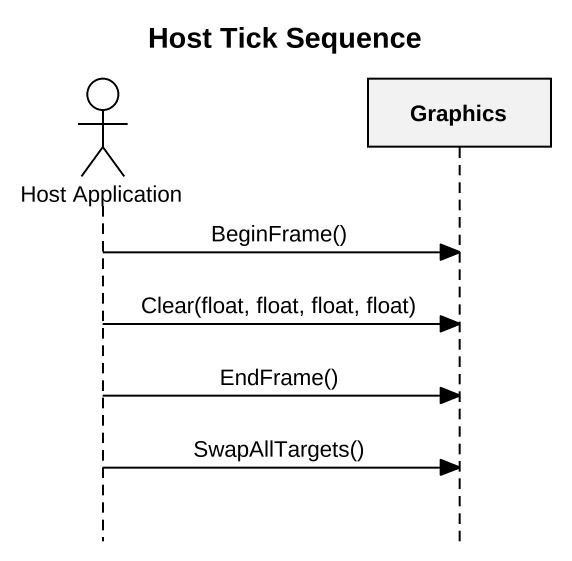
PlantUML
@startuml
title Host Tick Sequence
hide footbox
actor "Host Application" as Host_Application
participant Graphics

Host_Application -> Graphics : BeginFrame()
Host_Application -> Graphics : Clear(float, float, float, float)
Host_Application -> Graphics : EndFrame()
Host_Application -> Graphics : SwapAllTargets()
@enduml
